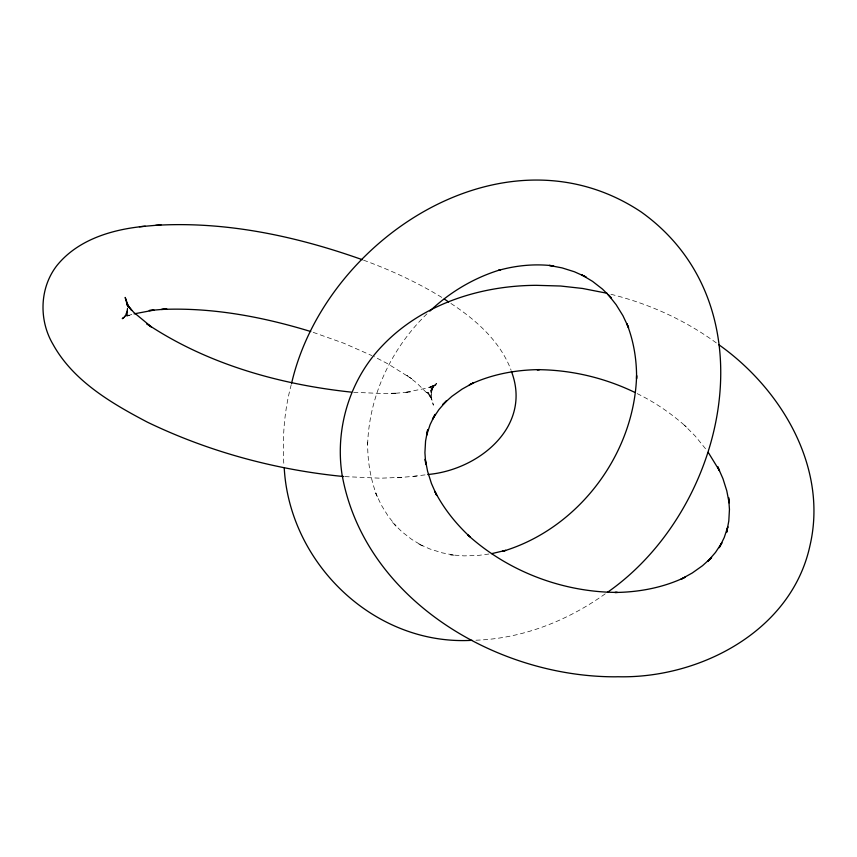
<?xml version="1.0" encoding="UTF-8"?>
<svg xmlns="http://www.w3.org/2000/svg" width="857" height="857" viewBox="0 0 857 857"><rect width="100%" height="100%" fill="white"/><g stroke="black" fill="none" stroke-linecap="round" stroke-linejoin="round"><path stroke-width="0.64" stroke-dasharray="4.29 3.21" d="M127.286 308.134L126.311 314.54L127.554 309.27L124.811 316.544L127.532 311.648L123.376 318.129L127.607 313.619L122.262 318.986L128.057 314.883L121.876 318.858L129.3 315.205L122.647 317.583L131.785 314.423M291.262 384.632C284.192 410.803 282.189 438.173 283.892 465.201M426.936 313.876C391.617 348.028 368.928 395.816 367.621 445.19L367.653 442.051C367.439 460.777 370.47 479.556 377.38 497.006L375.645 493.075L381.269 504.998L388.092 516.043L396.052 526.091L392.742 522.684L401.719 531.597L411.66 539.353L422.469 545.855L418.184 543.734L429.818 548.962L442.116 552.829L454.949 555.293L450.578 554.833L464.033 555.882L477.778 555.497L490.418 553.815M605.235 593.826C567.58 620.757 522.416 638.636 475.86 640.211M413.32 476.363L426.529 474.703M344.942 476.621L380.626 478.206L402.844 477.253M397.594 477.724L419.116 475.849M353.662 392.281L382.597 393.534L397.005 393.127L391.756 393.588L410.385 391.97L404.59 392.485L426.786 388.167L435.913 385.007L429.271 387.385L436.695 383.732L430.514 387.707L436.299 383.604L430.964 388.971L435.195 384.461L431.028 390.942L433.749 386.057L431.007 393.331L432.26 388.05L431.092 395.73L430.867 390.074L431.317 397.755L433.374 405.168L431.607 398.976L428.318 392.527L431.735 398.976L426.807 392.131L431.392 397.423L416.588 382.854L407.032 375.548L411.756 378.773L387.878 363.85L374.177 356.673M610.923 294.283C648.77 303.635 685.043 320.025 716.548 343.068M313.191 332.345L343.903 343.271L371.917 355.623M363.539 260.164C390.792 270.137 417.284 282.349 442.041 297.54M637.169 393.609C655.134 402.34 671.695 413.781 686.553 427.097L684.422 425.254L695.059 435.87L706.746 450.246M450.911 303.453C476.074 319.94 500.231 341.332 511.051 370.106M127.479 308.67L127.704 312.516L127.522 307.984"/><path stroke-width="1.29" d="M291.584 383.358C324.846 238.835 504.859 121.041 641.218 211.99C772.735 305.97 726.832 509.165 607.42 592.358M719.259 547.719L724.24 537.5L727.797 526.744L726.682 532.272L728.804 521.002L729.446 509.412L728.611 497.596L729.125 502.855L726.768 490.75L722.944 478.645L717.673 466.669L719.505 470.75L708.225 452.367M719.784 546.734L721.883 542.77L715.509 552.401L707.818 561.292L711.599 557.5L702.526 565.695L692.285 572.969L680.972 579.257L685.086 577.211C663.243 587.677 638.99 592.23 614.876 592.476L617.383 592.412C562.792 592.241 508.362 571.63 467.815 534.982L469.947 536.825C455.87 523.702 443.68 508.49 434.863 491.329L436.695 495.421L431.425 483.434L427.6 471.339L425.243 459.223L425.758 464.494L424.922 452.667L425.565 441.076L427.686 429.818L426.572 435.345L430.128 424.579L435.11 414.36L432.485 419.309L438.859 409.678L446.551 400.787L442.769 404.579L451.843 396.384L462.084 389.121L473.396 382.833L469.282 384.879C491.125 374.413 515.378 369.849 539.492 369.613L536.985 369.667C570.794 369.763 604.496 377.723 634.908 392.442M429.85 311.123C449.829 292.151 474.167 277.679 500.574 269.719M500.702 269.666L498.592 270.351C516.46 265.381 535.207 263.581 553.643 265.895L549.262 265.434L562.096 267.898L574.394 271.765L586.038 276.993L581.753 274.872L592.562 281.375L602.503 289.12L611.469 298.043L608.17 294.637L616.129 304.685L622.953 315.719L628.577 327.653L626.842 323.71C633.741 341.172 636.783 359.94 636.569 378.676L636.601 375.537C634.437 454.296 578.175 528.908 502.47 551.405L505.619 550.365L491.682 553.643M134.11 313.866L153.971 310.105L149.343 310.513M145.24 226.227C112.899 229.215 78.244 239.232 57.001 265.434C39.508 287.77 38.715 320.1 52.941 344.214C73.188 381.001 111.41 403.24 147.436 422.18C208.904 451.81 275.825 469.915 343.678 476.535M427.772 474.51C478.345 470.161 532.476 426.711 511.415 371.37M155.717 225.337C226.023 221.095 296.383 236.232 362.34 259.714M139.455 226.741L160.977 224.866M149.397 310.513L166.815 309.002L161.555 309.463C212.14 307.267 262.585 316.801 310.78 331.541M472.025 640.318C374.723 645.899 289.42 563.788 284.224 467.815M351.188 392.12C279.446 384.429 207.265 364.193 146.804 323.817L151.528 327.042L133.831 312.419L127.168 305.167L131.764 310.459L126.825 303.614L128.539 306.838L125.186 297.422L127.243 304.835M607.088 293.265L582.589 288.466L560.66 286.024L536.45 285.327C480.37 285.52 422.212 304.053 382.768 345.307C350.02 378.998 334.916 428.082 342.018 474.424C364.011 598.904 495.582 676.966 615.412 676.816L617.918 676.751C699.912 678.712 791.461 630.966 809.929 545.791C828.301 467.504 781.23 388.767 718.627 344.568M444.258 299.018L448.693 301.975"/></g></svg>
